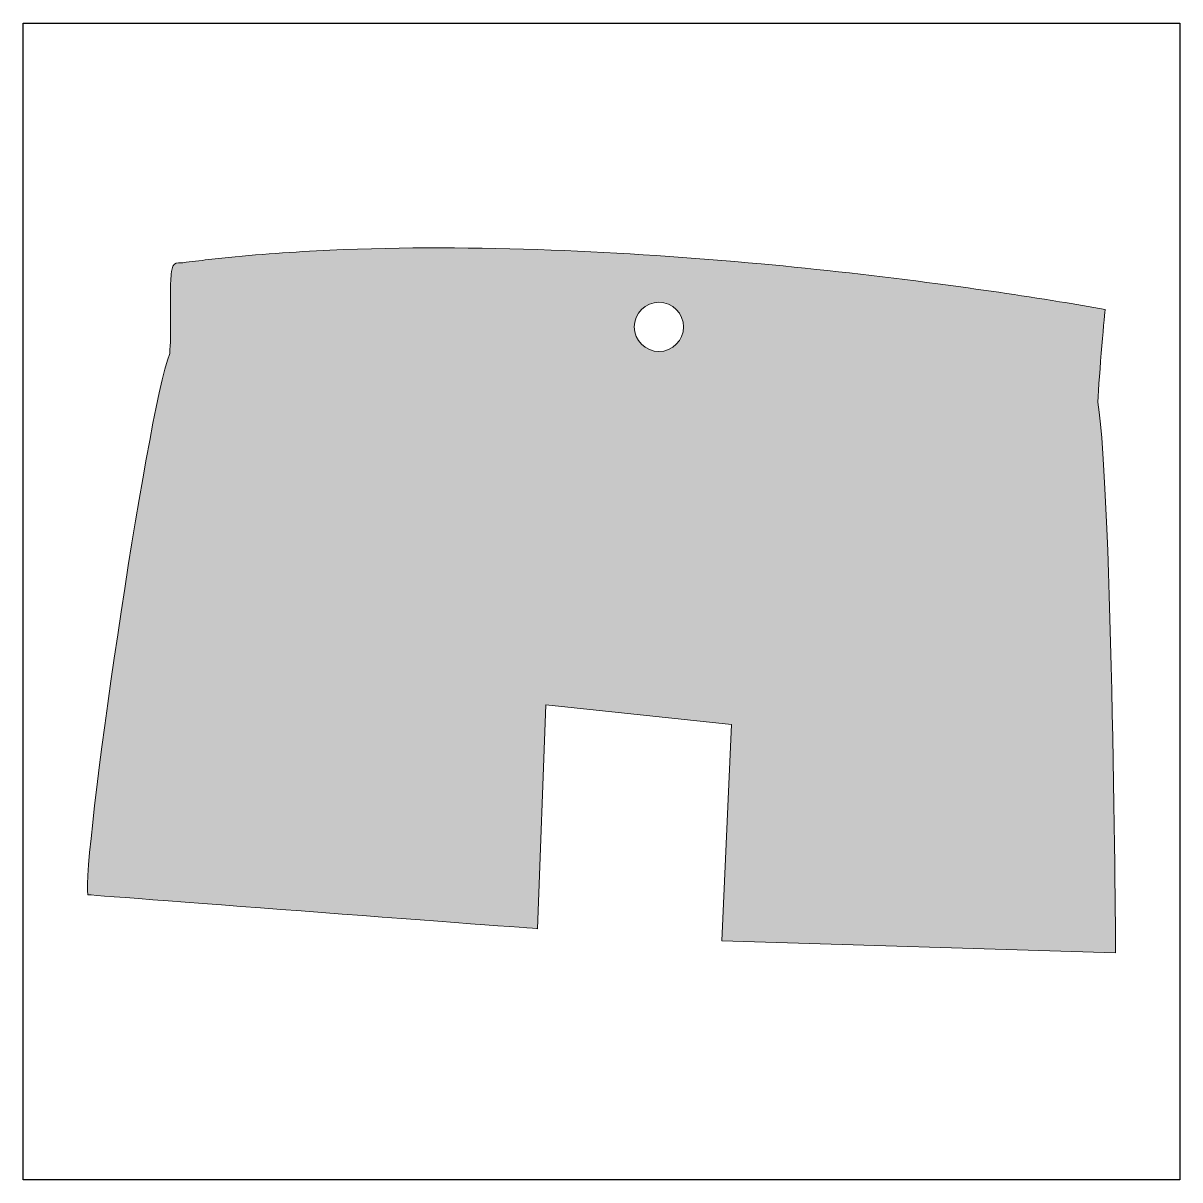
# Model space of a CAD drawing. Header units: inches. Extents: x 0 to 114, y 0 to 114.
import ezdxf

# ---------------------------------------------------------------- set-up
doc = ezdxf.new("R2010")
doc.units = ezdxf.units.IN
doc.header["$MEASUREMENT"] = 0
doc.layers.add('Image Background', color=7, linetype='Continuous')
doc.layers.add('Layer 1', color=7, linetype='Continuous')
picture_1 = doc.add_image_def('image1.png', size_in_pixel=(1350, 1350))

msp = doc.modelspace()

# ---------------------------------------------------------------- hatches: boundary and pattern name
at = {"layer": 'Layer 1', "true_color": 0xf9d340}
h = msp.add_hatch(color=53, dxfattribs=at)
h.dxf.hatch_style = 2
edge = h.paths.add_edge_path()
edge.add_spline(control_points=[(106.21, 76.86), (106.3, 79.49), (106.91, 86.01), (106.91, 86.01), (105.42, 86.28), (103.92, 86.53), (102.42, 86.77), (98.42, 87.42), (94.4, 88.01), (90.38, 88.54), (84.57, 89.31), (78.75, 89.97), (72.92, 90.51), (66.02, 91.15), (59.11, 91.62), (52.19, 91.88), (44.9, 92.15), (37.6, 92.19), (30.32, 91.86), (26.75, 91.7), (23.18, 91.45), (19.63, 91.08), (18.76, 90.99), (17.89, 90.89), (17.03, 90.78), (16.62, 90.73), (16.2, 90.68), (15.79, 90.63), (15.56, 90.6), (15.14, 90.64), (14.95, 90.48), (14.71, 90.27), (14.68, 89.8), (14.64, 89.51), (14.57, 88.9), (14.55, 88.28), (14.55, 87.66), (14.53, 85.66), (14.65, 83.65), (14.48, 81.66), (12.2, 75.72), (5.75, 31.25), (6.4, 28.18), (8.79, 27.96), (50.81, 24.82), (50.81, 24.82), (50.81, 24.82), (51.64, 46.93), (51.64, 46.93), (51.64, 46.93), (69.99, 44.98), (69.99, 44.98), (69.99, 44.98), (69.03, 23.62), (69.03, 23.62), (69.03, 23.62), (107.95, 22.42), (107.95, 22.42), (107.95, 22.42), (107.64, 67.3), (106.21, 76.86)], knot_values=[0, 0, 0, 0, 1, 1, 1, 2, 2, 2, 3, 3, 3, 4, 4, 4, 5, 5, 5, 6, 6, 6, 7, 7, 7, 8, 8, 8, 9, 9, 9, 10, 10, 10, 11, 11, 11, 12, 12, 12, 13, 13, 13, 14, 14, 14, 15, 15, 15, 16, 16, 16, 17, 17, 17, 18, 18, 18, 19, 19, 19, 20, 20, 20, 20], degree=3, periodic=1)
edge = h.paths.add_edge_path()
edge.add_spline(control_points=[(60.39, 84.28), (60.39, 85.61), (61.5, 86.72), (62.83, 86.72), (64.16, 86.72), (65.26, 85.61), (65.26, 84.28), (65.26, 82.96), (64.16, 81.85), (62.83, 81.85), (61.5, 81.85), (60.39, 82.96), (60.39, 84.28)], knot_values=[0, 0, 0, 0, 1, 1, 1, 2, 2, 2, 3, 3, 3, 4, 4, 4, 4], degree=3, periodic=1)

# ---------------------------------------------------------------- linework, layer by layer
at = {"layer": 'Layer 1', "lineweight": 0}
for points, knots in [([(106.21, 76.86), (106.3, 79.49), (106.91, 86.01), (106.91, 86.01), (105.42, 86.28), (103.92, 86.53), (102.42, 86.77), (98.42, 87.42), (94.4, 88.01), (90.38, 88.54), (84.57, 89.31), (78.75, 89.97), (72.92, 90.51), (66.02, 91.15), (59.11, 91.62), (52.19, 91.88), (44.9, 92.15), (37.6, 92.19), (30.32, 91.86), (26.75, 91.7), (23.18, 91.45), (19.63, 91.08), (18.76, 90.99), (17.89, 90.89), (17.03, 90.78), (16.62, 90.73), (16.2, 90.68), (15.79, 90.63), (15.56, 90.6), (15.14, 90.64), (14.95, 90.48), (14.71, 90.27), (14.68, 89.8), (14.64, 89.51), (14.57, 88.9), (14.55, 88.28), (14.55, 87.66), (14.53, 85.66), (14.65, 83.65), (14.48, 81.66), (12.2, 75.72), (5.75, 31.25), (6.4, 28.18), (8.79, 27.96), (50.81, 24.82), (50.81, 24.82), (50.81, 24.82), (51.64, 46.93), (51.64, 46.93), (51.64, 46.93), (69.99, 44.98), (69.99, 44.98), (69.99, 44.98), (69.03, 23.62), (69.03, 23.62), (69.03, 23.62), (107.95, 22.42), (107.95, 22.42), (107.95, 22.42), (107.64, 67.3), (106.21, 76.86)], [0, 0, 0, 0, 1, 1, 1, 2, 2, 2, 3, 3, 3, 4, 4, 4, 5, 5, 5, 6, 6, 6, 7, 7, 7, 8, 8, 8, 9, 9, 9, 10, 10, 10, 11, 11, 11, 12, 12, 12, 13, 13, 13, 14, 14, 14, 15, 15, 15, 16, 16, 16, 17, 17, 17, 18, 18, 18, 19, 19, 19, 20, 20, 20, 20]), ([(60.39, 84.28), (60.39, 85.61), (61.5, 86.72), (62.83, 86.72), (64.16, 86.72), (65.26, 85.61), (65.26, 84.28), (65.26, 82.96), (64.16, 81.85), (62.83, 81.85), (61.5, 81.85), (60.39, 82.96), (60.39, 84.28)], [0, 0, 0, 0, 1, 1, 1, 2, 2, 2, 3, 3, 3, 4, 4, 4, 4])]:
    msp.add_open_spline(points, degree=3, knots=knots, dxfattribs=at)

# ---------------------------------------------------------------- pictures from other files: only their frames are drawn
at = {"layer": 'Image Background'}
image = msp.add_image(picture_1, insert=(0, 0), size_in_units=(114.3, 114.3), dxfattribs=at)

doc.saveas('drawing.dxf')
